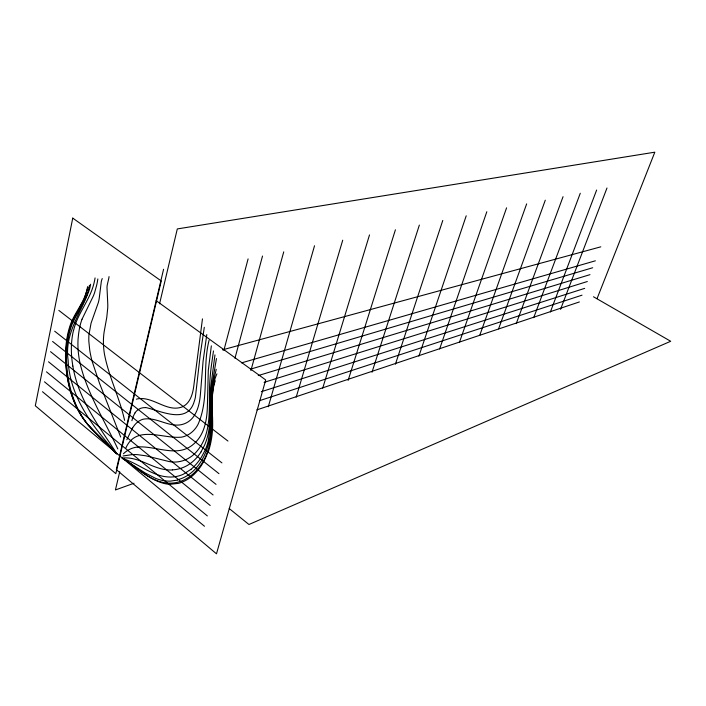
<?xml version="1.0" encoding="UTF-8"?>
<svg xmlns="http://www.w3.org/2000/svg" width="706" height="706" viewBox="0 0 706 706"><rect width="100%" height="100%" fill="white"/><g stroke="black" fill="none" stroke-linecap="round" stroke-linejoin="round"><path stroke-width="1.06" d="M209.558 424.297L210.467 389.121L214.959 354.915M213.477 350.926L211.368 365.823A191.52 139.091 69.9 0 0 209.903 380.896C208.041 403.797 213.424 431.366 197.353 450.702C190.258 459.827 177.886 464.327 166.678 460.947L145.815 455.794L137.379 454.638A105.503 65.014 69.8 0 0 132.463 454.576L123.073 455.97M211.341 345.852L208.305 370.262L207.396 405.376C207.149 419.055 204.775 434.552 193.753 443.959C177.691 458.432 155.797 445.46 137.326 446.995M202.463 318.874L194 384.32C193.082 392.571 190.894 402.491 182.819 406.656C168.628 412.666 155.62 398.661 141.5 398.546A43.216 27.428 72.8 0 0 136.355 399.19M204.299 327.284L200.239 354.703L195.377 397.39A45.378 29.59 74.5 0 1 194.309 401.246C187.487 425.021 160.8 410.733 145.489 407.468M209.064 340.336C202.048 367.826 209.735 398.069 198.051 424.324C194.83 430.686 188.846 435.752 181.769 437.12C163.174 439.238 135.984 424.182 125.774 448.239M89.433 285.259C87.641 298.161 79.69 308.91 73.883 320.18M206.796 334.573L203.054 361.472L200.495 393.233C199.648 404.635 196.559 418.932 184.663 423.653C170.57 429.336 157.235 416.319 143.089 419.232A38.477 24.428 72.3 0 0 132.622 427.968M216.46 358.533L211.421 388.476L210.379 426.521L208.199 441.171A62.26 40.348 73.5 0 1 205.058 450.34L201.669 456.738A91.312 58.722 74.2 0 1 190.991 469.331M87.976 287.271L84.12 299.353L72.85 320.498A80.828 50.947 74.9 0 0 66.099 351.385L65.905 356.865A96.493 61.228 74.7 0 0 66.161 365.267C66.973 379.148 70.079 392.96 75.957 405.597C84.446 425.436 102.149 438.797 116.755 453.799L95.151 432.663L87.456 424.182M163.58 269.251L116.322 469.64L216.486 553.813L265.721 379.952L156.132 300.641M119.729 471.767L115.422 489.955L134.069 483.222M159.547 303.818L177.303 228.929L654.824 152.187L597.047 298.656M216.23 369.309L212.983 383.393A90.227 62.781 71.7 0 0 212.003 389.641L211.756 391.768A97.71 68.191 71.5 0 0 211.182 402.632L211.429 422.532L210.344 435.214A82.549 53.135 73.9 0 1 177.321 479.842M215.277 380.825C209.814 396.331 213.283 412.736 212.568 428.71A78.26 50.461 73.7 0 1 208.835 450.066L208.235 451.796M223.864 350.397L248.097 258.89M73.583 330.47C76.998 315.229 87.473 302.989 92.468 288.383A58.836 36.085 78.6 0 0 95.081 277.943M234.957 358.26L262.517 256.04M250.895 370.535L283.741 251.848M268.306 406.753L314.523 245.767M296.167 397.24L342.719 240.199M322.713 388.168L369.512 234.913M348.129 380.402L395.413 229.794M372 372.221L419.355 225.064M395.413 364.199L442.786 220.431M418.896 356.151L466.216 215.807M439.609 349.02L486.822 211.738M459.474 342.251L506.573 207.838M479.762 335.271L526.658 203.866M498.595 328.846L545.288 200.186M516.236 323.657L563.053 196.683M533.718 317.682L580.27 193.276M82.037 319.191L93.289 296.141A62.763 38.477 78.5 0 0 94.613 292.628L96.722 285.012A74.448 45.422 78.7 0 0 97.843 278.949M550.362 311.99L596.632 190.046M560.538 309.352L606.992 187.999M126.833 439.732L132.56 427.889M201.069 451.778L204.413 445.512A65.49 42.431 73.7 0 0 209.532 424.288M190.982 469.322L183.304 474.255A72.744 46.878 73.7 0 1 167.322 476.894L164.277 476.515A81.622 52.659 73.9 0 1 158.153 474.962C145.612 470.761 134.943 462.262 122.27 458.423M256.887 409.859L579.397 301.939M259.631 400.646L582.026 295.17M261.335 391.698L584.674 288.366M264.106 382.352L587.33 281.526M258.237 375.583L589.995 274.652M250.462 369.176L592.678 267.75M241.584 362.866L595.379 260.805M222.522 349.849L600.815 246.826M177.409 480.115L170.278 481.139A72.18 46.428 73.5 0 1 155.435 478.28L145.127 472.958L122.314 458.185M122.509 458.053C138.711 456.244 152.134 468.89 168.01 469.905A73.953 47.743 73.9 0 0 172.449 469.94M122.367 458.265L123.744 459.041M593.464 296.758L670.7 341.272L248.944 524.496L229.229 508.541M122.438 458.238C136.426 466.507 148.084 479.506 164.313 483.522A61.113 39.271 73.1 0 0 170.075 484.298L178.424 483.372A85.038 54.697 73.8 0 0 208.023 451.602M126.524 460.78C140.097 470.575 155.038 484.96 173.402 482.983C182.695 482.048 191.123 476.788 197.08 469.746C219.69 444.48 207.387 408.924 214.906 379.131A49.314 33.826 72.6 0 1 216.918 373.871M58.845 310.411L227.95 441.056M54.662 331.193L221.931 462.889M52.597 341.466L218.966 473.664M50.541 351.667L216.018 484.36M48.511 361.79L213.097 494.959M46.481 371.841L210.203 505.478M44.478 381.814L207.335 515.909M42.484 391.715L204.484 526.252M109.58 446.413L88.232 425.091A78.075 49.067 75.1 0 1 81.852 416.522C70.353 398.855 65.773 377.436 65.49 356.574C65.481 346.469 66.638 336.285 69.744 326.64C73.653 313.843 83.493 303.73 86.714 290.678A43.851 26.89 78.2 0 0 87.588 286.707M113.154 449.978L116.719 453.773M115.475 451.964C92.292 426.459 69.479 396.004 68.129 360.095C64.158 333.867 81.225 312.546 89.494 289.354A60.742 37.074 78.4 0 0 90.606 284.253M87.217 423.821C74.024 406.718 67.75 385.105 66.682 363.731A92.345 58.51 74.7 0 1 66.532 358.074A83.026 52.394 74.9 0 1 73.83 320.118M116.878 453.817C100.808 429.054 82.125 404.512 74.801 375.345A73.768 46.614 75.2 0 1 72.842 366.061M117.823 448.937C105.044 421.358 88.056 395.007 80.519 365.223A60.081 37.956 75.4 0 1 78.048 339.409L78.251 337.362A70.123 44.496 75.3 0 1 78.975 331.29A62.066 39.254 75.4 0 1 82.028 319.183M120.673 437.014L99.493 383.226L92.124 361.331A75.551 48.555 75.5 0 1 91.083 357.112L90.474 354.28A65.005 41.566 75.6 0 1 89.715 350.008L88.85 341.492A41.063 25.954 75.7 0 1 88.965 334.6L91.074 323.127L98.372 302.459A41.619 25.734 77.8 0 0 99.184 298.62L101.293 281.659A20.606 13.132 77.4 0 1 102.238 278.579M124.591 420.388C119.614 397.681 108.706 376.695 104.409 353.847A51.776 33.235 75.4 0 1 104.109 332.076L106.756 317.488L107.727 308.028A49.235 30.455 77.4 0 0 107.78 304.348L106.994 287.413A16.653 10.643 77.3 0 1 107.241 285.047L108.786 278.323A15.073 9.522 78 0 0 109.033 276.593M134.97 412.851A27.234 17.323 73 0 1 145.515 407.653M131.89 420.723A31.188 19.865 72.9 0 1 135.058 412.975M123.426 453.781A58.898 36.8 71.1 0 1 137.343 447.066M201.122 451.84A78.313 50.585 74 0 1 172.432 469.861M72.868 366.061A65.746 41.389 75.3 0 1 73.503 330.399M72.744 218.11L35.3 405.782L115.819 473.655L161.242 280.962L72.744 218.11"/></g></svg>
